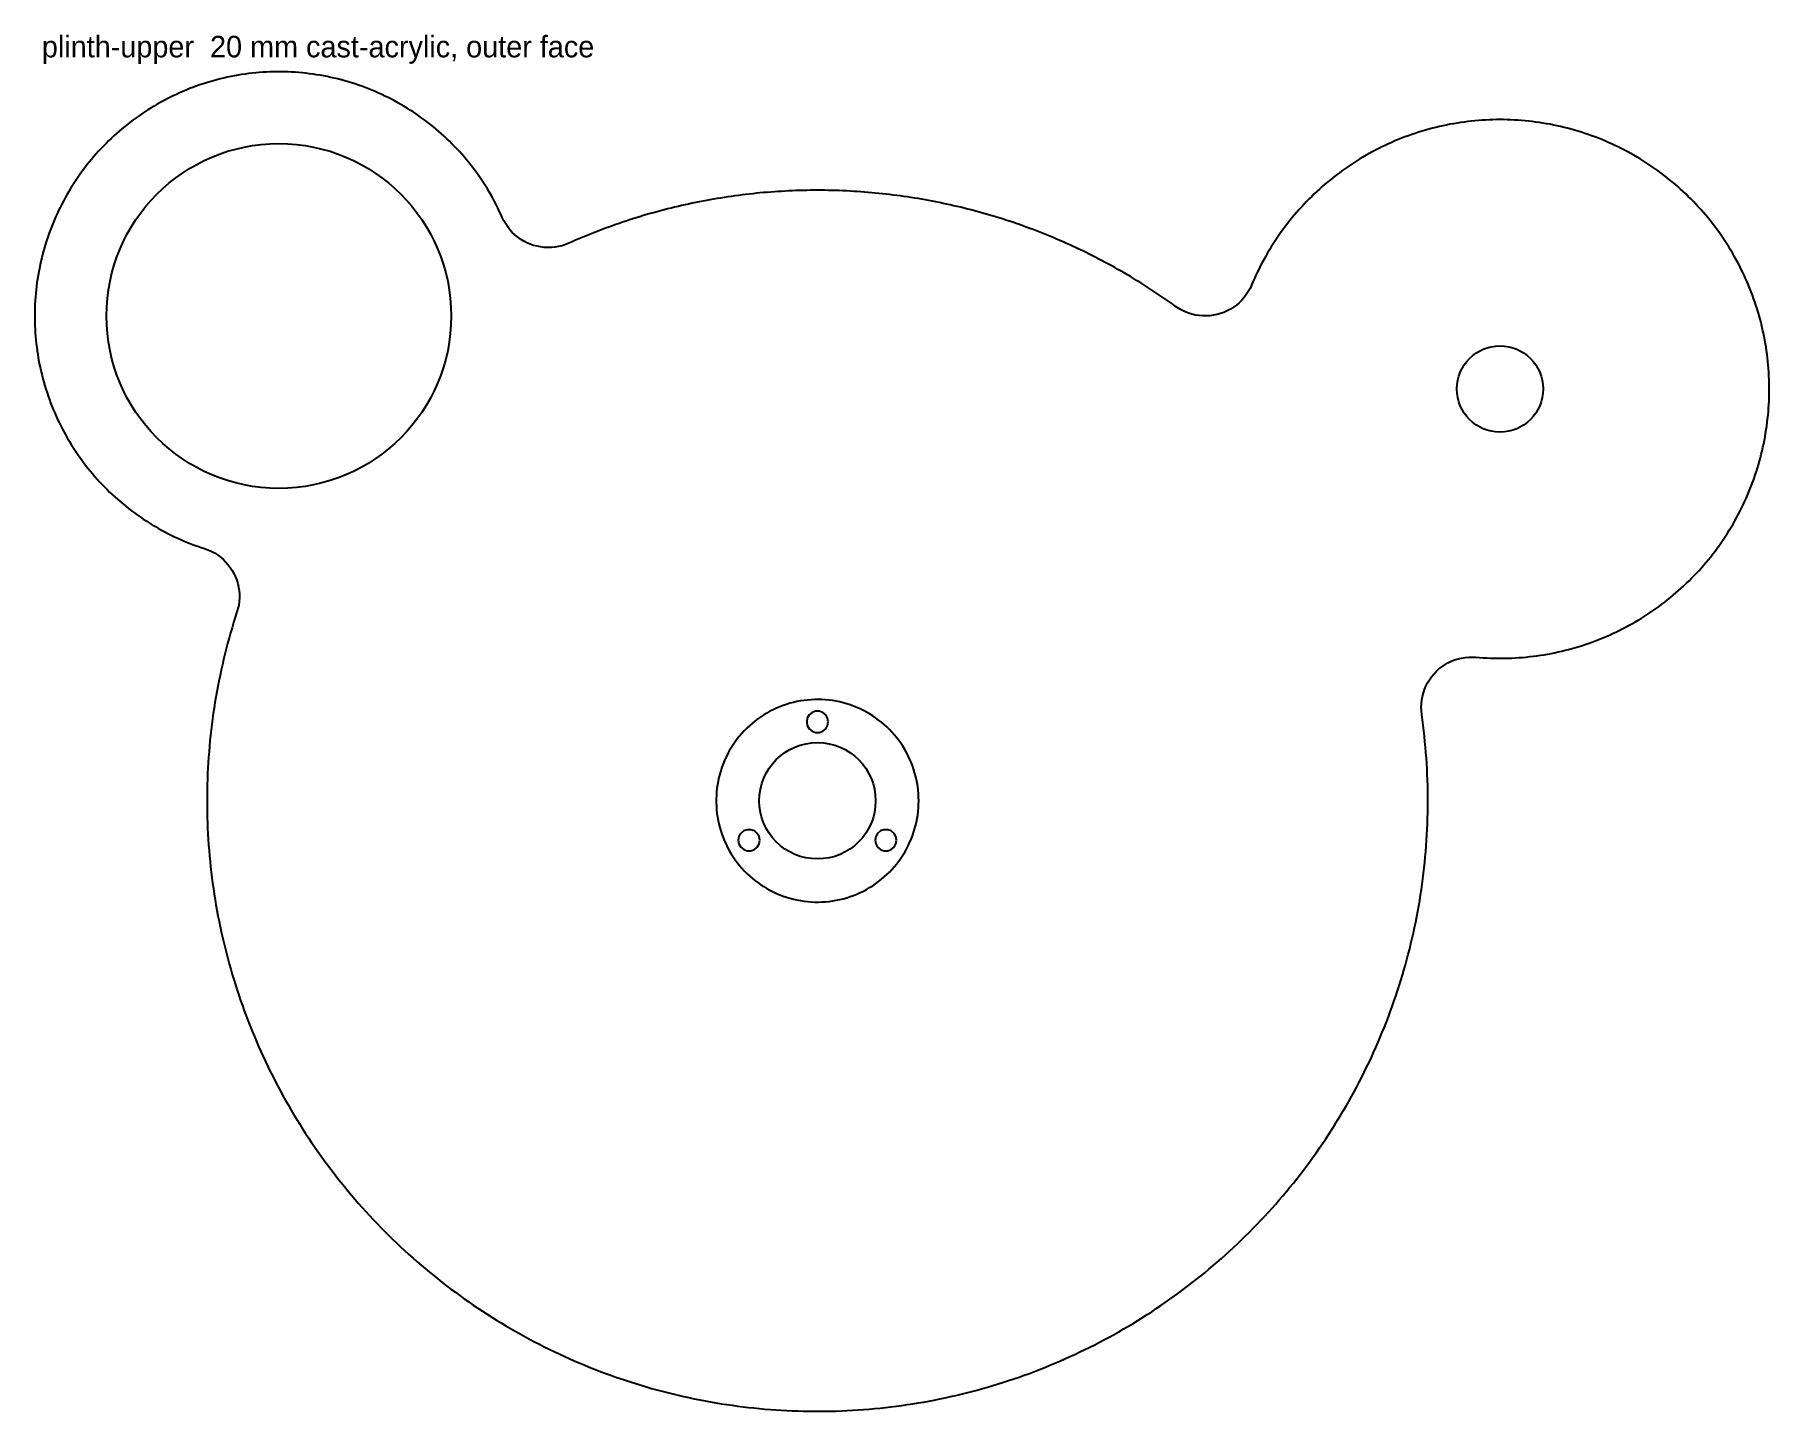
# Model space of a CAD drawing. Header units: millimetres. Extents: x 0 to 483, y 0 to 383.
import ezdxf

# ---------------------------------------------------------------- set-up
doc = ezdxf.new("R2010")
doc.units = ezdxf.units.MM
for name, color, linetype in [('CUT_INSIDE', 5, 'Continuous'), ('CUT_OUTSIDE', 1, 'Continuous'), ('NOTES', 7, 'Continuous'), ('POCKET_16MM', 3, 'Continuous'), ('POCKET_6MM', 3, 'Continuous')]:
    doc.layers.add(name, color=color, linetype=linetype)

msp = doc.modelspace()

# ---------------------------------------------------------------- linework, layer by layer
at = {"layer": 'CUT_INSIDE'}
for centre, radius in [((68, 305), 48), ((408.09, 284.67), 12), ((218, 170), 16.2)]:
    msp.add_circle(centre, radius, dxfattribs=at)
at = {"layer": 'CUT_OUTSIDE'}
msp.add_lwpolyline([(401.4, 209.97), (402.4, 209.89), (403.4, 209.82), (404.4, 209.76), (405.4, 209.72), (406.4, 209.69), (407.4, 209.67), (408.4, 209.67), (409.4, 209.68), (410.4, 209.7), (411.4, 209.74), (412.4, 209.79), (413.4, 209.86), (414.4, 209.94), (415.4, 210.03), (416.39, 210.13), (417.39, 210.25), (418.38, 210.38), (419.37, 210.52), (420.36, 210.68), (421.35, 210.85), (422.33, 211.03), (423.31, 211.23), (424.29, 211.44), (425.27, 211.66), (426.24, 211.9), (427.21, 212.15), (428.18, 212.41), (429.14, 212.68), (430.1, 212.97), (431.05, 213.27), (432.01, 213.58), (432.95, 213.91), (433.9, 214.25), (434.83, 214.6), (435.77, 214.96), (436.69, 215.34), (437.62, 215.73), (438.54, 216.13), (439.45, 216.54), (440.35, 216.96), (441.26, 217.4), (442.15, 217.85), (443.04, 218.31), (443.92, 218.78), (444.8, 219.27), (445.67, 219.76), (446.53, 220.27), (447.39, 220.79), (448.24, 221.32), (449.08, 221.86), (449.92, 222.41), (450.74, 222.98), (451.56, 223.55), (452.37, 224.14), (453.18, 224.74), (453.97, 225.34), (454.76, 225.96), (455.54, 226.59), (456.31, 227.23), (457.08, 227.88), (457.83, 228.54), (458.57, 229.2), (459.31, 229.88), (460.04, 230.57), (460.76, 231.27), (461.46, 231.98), (462.16, 232.7), (462.85, 233.42), (463.53, 234.16), (464.2, 234.9), (464.86, 235.66), (465.51, 236.42), (466.15, 237.19), (466.78, 237.97), (467.39, 238.76), (468, 239.55), (468.6, 240.36), (469.19, 241.17), (469.76, 241.99), (470.33, 242.81), (470.88, 243.65), (471.42, 244.49), (471.95, 245.34), (472.47, 246.2), (472.98, 247.06), (473.48, 247.93), (473.96, 248.81), (474.43, 249.69), (474.89, 250.58), (475.34, 251.47), (475.78, 252.37), (476.21, 253.28), (476.62, 254.19), (477.02, 255.11), (477.41, 256.03), (477.78, 256.96), (478.15, 257.89), (478.5, 258.83), (478.84, 259.77), (479.16, 260.72), (479.48, 261.67), (479.78, 262.63), (480.07, 263.58), (480.34, 264.55), (480.6, 265.51), (480.85, 266.48), (481.09, 267.46), (481.31, 268.43), (481.52, 269.41), (481.72, 270.39), (481.9, 271.38), (482.07, 272.36), (482.23, 273.35), (482.38, 274.34), (482.51, 275.34), (482.63, 276.33), (482.73, 277.33), (482.82, 278.32), (482.9, 279.32), (482.96, 280.32), (483.02, 281.32), (483.05, 282.32), (483.08, 283.32), (483.09, 284.32), (483.09, 285.33), (483.07, 286.33), (483.04, 287.33), (483, 288.33), (482.95, 289.33), (482.88, 290.33), (482.79, 291.32), (482.7, 292.32), (482.59, 293.32), (482.47, 294.31), (482.33, 295.3), (482.18, 296.29), (482.02, 297.28), (481.85, 298.27), (481.66, 299.25), (481.46, 300.23), (481.24, 301.21), (481.02, 302.19), (480.78, 303.16), (480.52, 304.13), (480.26, 305.09), (479.98, 306.05), (479.69, 307.01), (479.38, 307.96), (479.06, 308.91), (478.73, 309.86), (478.39, 310.8), (478.04, 311.74), (477.67, 312.67), (477.29, 313.59), (476.9, 314.52), (476.49, 315.43), (476.07, 316.34), (475.65, 317.25), (475.2, 318.15), (474.75, 319.04), (474.29, 319.93), (473.81, 320.81), (473.32, 321.68), (472.82, 322.55), (472.31, 323.41), (471.79, 324.26), (471.25, 325.11), (470.71, 325.95), (470.15, 326.78), (469.58, 327.61), (469, 328.42), (468.42, 329.23), (467.81, 330.03), (467.2, 330.83), (466.58, 331.61), (465.95, 332.39), (465.31, 333.16), (464.66, 333.92), (463.99, 334.67), (463.32, 335.41), (462.64, 336.14), (461.95, 336.87), (461.24, 337.58), (460.53, 338.29), (459.81, 338.98), (459.08, 339.67), (458.34, 340.34), (457.6, 341.01), (456.84, 341.66), (456.07, 342.31), (455.3, 342.95), (454.52, 343.57), (453.73, 344.19), (452.93, 344.79), (452.12, 345.38), (451.31, 345.97), (450.49, 346.54), (449.66, 347.1), (448.82, 347.65), (447.97, 348.19), (447.12, 348.71), (446.26, 349.23), (445.4, 349.73), (444.53, 350.22), (443.65, 350.7), (442.76, 351.17), (441.87, 351.63), (440.98, 352.08), (440.07, 352.51), (439.16, 352.93), (438.25, 353.34), (437.33, 353.73), (436.41, 354.12), (435.48, 354.49), (434.54, 354.85), (433.6, 355.2), (432.66, 355.53), (431.71, 355.85), (430.76, 356.16), (429.8, 356.46), (428.84, 356.74), (427.88, 357.01), (426.91, 357.27), (425.94, 357.51), (424.96, 357.75), (423.99, 357.97), (423.01, 358.17), (422.02, 358.36), (421.04, 358.54), (420.05, 358.71), (419.06, 358.86), (418.07, 359), (417.08, 359.13), (416.08, 359.24), (415.09, 359.34), (414.09, 359.43), (413.09, 359.5), (412.09, 359.56), (411.09, 359.61), (410.09, 359.64), (409.09, 359.66), (408.09, 359.67), (407.09, 359.66), (406.09, 359.64), (405.08, 359.61), (404.08, 359.56), (403.08, 359.5), (402.09, 359.43), (401.09, 359.34), (400.09, 359.24), (399.1, 359.13), (398.1, 359), (397.11, 358.86), (396.12, 358.71), (395.14, 358.54), (394.15, 358.36), (393.17, 358.17), (392.19, 357.96), (391.21, 357.75), (390.24, 357.51), (389.27, 357.27), (388.3, 357.01), (387.33, 356.74), (386.37, 356.46), (385.42, 356.16), (384.46, 355.85), (383.52, 355.53), (382.57, 355.19), (381.63, 354.85), (380.7, 354.49), (379.77, 354.12), (378.84, 353.73), (377.93, 353.34), (377.01, 352.93), (376.1, 352.51), (375.2, 352.07), (374.3, 351.63), (373.41, 351.17), (372.53, 350.7), (371.65, 350.22), (370.78, 349.73), (369.91, 349.22), (369.05, 348.71), (368.2, 348.18), (367.36, 347.64), (366.52, 347.09), (365.69, 346.53), (364.87, 345.96), (364.05, 345.38), (363.25, 344.79), (362.45, 344.18), (361.66, 343.57), (360.88, 342.94), (360.1, 342.31), (359.34, 341.66), (358.58, 341.01), (357.83, 340.34), (357.09, 339.66), (356.36, 338.98), (355.64, 338.28), (354.93, 337.58), (354.23, 336.86), (353.54, 336.14), (352.86, 335.41), (352.18, 334.66), (351.52, 333.91), (350.87, 333.15), (350.23, 332.39), (349.6, 331.61), (348.97, 330.82), (348.36, 330.03), (347.76, 329.23), (347.17, 328.42), (346.59, 327.6), (346.03, 326.78), (345.47, 325.94), (344.92, 325.11), (344.39, 324.26), (343.87, 323.4), (343.36, 322.54), (342.86, 321.68), (342.37, 320.8), (341.89, 319.92), (341.43, 319.03), (340.97, 318.14), (340.53, 317.24), (340.1, 316.34), (339.69, 315.43), (339.28, 314.51), (338.89, 313.59), (338.47, 312.67), (337.98, 311.79), (337.43, 310.94), (336.82, 310.14), (336.16, 309.38), (335.44, 308.67), (334.67, 308.02), (333.86, 307.42), (333, 306.88), (332.11, 306.41), (331.19, 306), (330.24, 305.65), (329.27, 305.38), (328.28, 305.18), (327.28, 305.05), (326.28, 304.99), (325.27, 305.01), (324.26, 305.09), (323.27, 305.25), (322.28, 305.48), (321.32, 305.78), (320.38, 306.15), (319.47, 306.59), (318.6, 307.09), (317.76, 307.65), (316.94, 308.24), (316.12, 308.82), (315.3, 309.4), (314.47, 309.97), (313.64, 310.54), (312.81, 311.1), (311.98, 311.66), (311.14, 312.21), (310.29, 312.76), (309.45, 313.31), (308.6, 313.84), (307.75, 314.38), (306.89, 314.91), (306.03, 315.43), (305.17, 315.95), (304.31, 316.46), (303.44, 316.97), (302.57, 317.47), (301.7, 317.97), (300.82, 318.46), (299.94, 318.95), (299.06, 319.43), (298.17, 319.91), (297.28, 320.38), (296.39, 320.84), (295.5, 321.3), (294.6, 321.76), (293.71, 322.21), (292.8, 322.66), (291.9, 323.1), (290.99, 323.53), (290.08, 323.96), (289.17, 324.38), (288.26, 324.8), (287.34, 325.21), (286.42, 325.62), (285.5, 326.02), (284.58, 326.42), (283.65, 326.81), (282.72, 327.2), (281.79, 327.58), (280.86, 327.95), (279.92, 328.32), (278.99, 328.68), (278.05, 329.04), (277.11, 329.39), (276.16, 329.74), (275.22, 330.08), (274.27, 330.42), (273.32, 330.75), (272.37, 331.07), (271.42, 331.39), (270.46, 331.7), (269.5, 332.01), (268.54, 332.31), (267.58, 332.61), (266.62, 332.9), (265.66, 333.18), (264.69, 333.46), (263.72, 333.73), (262.75, 334), (261.78, 334.26), (260.81, 334.52), (259.84, 334.77), (258.86, 335.01), (257.89, 335.25), (256.91, 335.49), (255.93, 335.71), (254.95, 335.93), (253.97, 336.15), (252.98, 336.36), (252, 336.56), (251.01, 336.76), (250.03, 336.95), (249.04, 337.14), (248.05, 337.32), (247.06, 337.5), (246.07, 337.67), (245.08, 337.83), (244.08, 337.99), (243.09, 338.14), (242.1, 338.28), (241.1, 338.42), (240.1, 338.56), (239.11, 338.68), (238.11, 338.81), (237.11, 338.92), (236.11, 339.03), (235.11, 339.14), (234.11, 339.23), (233.11, 339.33), (232.11, 339.41), (231.11, 339.49), (230.1, 339.57), (229.1, 339.64), (228.1, 339.7), (227.09, 339.76), (226.09, 339.81), (225.09, 339.85), (224.08, 339.89), (223.08, 339.92), (222.07, 339.95), (221.07, 339.97), (220.06, 339.99), (219.06, 340), (218.05, 340), (217.05, 340), (216.04, 339.99), (215.03, 339.97), (214.03, 339.95), (213.03, 339.93), (212.02, 339.89), (211.02, 339.86), (210.01, 339.81), (209.01, 339.76), (208, 339.7), (207, 339.64), (206, 339.57), (204.99, 339.5), (203.99, 339.42), (202.99, 339.34), (201.99, 339.24), (200.99, 339.15), (199.99, 339.04), (198.99, 338.93), (197.99, 338.82), (196.99, 338.7), (196, 338.57), (195, 338.44), (194, 338.3), (193.01, 338.15), (192.02, 338), (191.02, 337.84), (190.03, 337.68), (189.04, 337.51), (188.05, 337.34), (187.06, 337.16), (186.07, 336.97), (185.09, 336.78), (184.1, 336.58), (183.12, 336.38), (182.13, 336.17), (181.15, 335.96), (180.17, 335.74), (179.19, 335.51), (178.21, 335.28), (177.24, 335.04), (176.26, 334.8), (175.29, 334.55), (174.31, 334.29), (173.34, 334.03), (172.37, 333.76), (171.41, 333.49), (170.44, 333.21), (169.48, 332.93), (168.51, 332.64), (167.55, 332.34), (166.59, 332.04), (165.64, 331.73), (164.68, 331.42), (163.73, 331.1), (162.78, 330.78), (161.83, 330.45), (160.88, 330.11), (159.93, 329.77), (158.99, 329.43), (158.05, 329.08), (157.11, 328.72), (156.17, 328.36), (155.23, 327.99), (154.3, 327.61), (153.37, 327.23), (152.44, 326.85), (151.52, 326.46), (150.59, 326.06), (149.67, 325.66), (148.75, 325.26), (147.82, 324.88), (146.87, 324.57), (145.89, 324.33), (144.9, 324.16), (143.91, 324.07), (142.91, 324.04), (141.9, 324.09), (140.91, 324.21), (139.92, 324.39), (138.96, 324.65), (138.01, 324.98), (137.09, 325.37), (136.19, 325.83), (135.34, 326.35), (134.52, 326.94), (133.75, 327.57), (133.02, 328.27), (132.35, 329.01), (131.73, 329.8), (131.17, 330.63), (130.67, 331.5), (130.23, 332.4), (129.82, 333.31), (129.4, 334.22), (128.96, 335.12), (128.51, 336.01), (128.05, 336.9), (127.58, 337.78), (127.09, 338.65), (126.59, 339.52), (126.07, 340.38), (125.54, 341.23), (125, 342.07), (124.45, 342.91), (123.89, 343.73), (123.31, 344.55), (122.72, 345.36), (122.12, 346.16), (121.51, 346.95), (120.89, 347.74), (120.26, 348.51), (119.61, 349.28), (118.95, 350.03), (118.28, 350.77), (117.6, 351.51), (116.92, 352.23), (116.21, 352.95), (115.5, 353.65), (114.78, 354.35), (114.05, 355.03), (113.31, 355.7), (112.56, 356.36), (111.8, 357.01), (111.03, 357.65), (110.25, 358.28), (109.46, 358.9), (108.66, 359.5), (107.86, 360.09), (107.04, 360.67), (106.22, 361.24), (105.39, 361.8), (104.55, 362.34), (103.7, 362.87), (102.84, 363.39), (101.98, 363.9), (101.11, 364.39), (100.23, 364.87), (99.35, 365.34), (98.46, 365.8), (97.56, 366.24), (96.65, 366.67), (95.74, 367.08), (94.83, 367.48), (93.9, 367.87), (92.98, 368.25), (92.04, 368.61), (91.1, 368.95), (90.16, 369.29), (89.21, 369.61), (88.26, 369.91), (87.3, 370.2), (86.34, 370.48), (85.37, 370.74), (84.4, 370.99), (83.43, 371.22), (82.46, 371.44), (81.48, 371.65), (80.49, 371.84), (79.51, 372.02), (78.52, 372.18), (77.53, 372.33), (76.54, 372.46), (75.55, 372.58), (74.55, 372.68), (73.55, 372.77), (72.56, 372.85), (71.56, 372.91), (70.56, 372.95), (69.56, 372.98), (68.56, 373), (67.56, 373), (66.56, 372.98), (65.56, 372.95), (64.56, 372.91), (63.56, 372.85), (62.56, 372.78), (61.56, 372.69), (60.57, 372.59), (59.57, 372.47), (58.58, 372.34), (57.59, 372.2), (56.6, 372.04), (55.62, 371.86), (54.63, 371.67), (53.65, 371.47), (52.68, 371.25), (51.7, 371.02), (50.74, 370.77), (49.77, 370.51), (48.81, 370.23), (47.85, 369.94), (46.9, 369.64), (45.95, 369.32), (45, 368.99), (44.06, 368.65), (43.13, 368.29), (42.2, 367.91), (41.28, 367.53), (40.36, 367.13), (39.45, 366.71), (38.54, 366.29), (37.65, 365.85), (36.75, 365.39), (35.87, 364.93), (34.99, 364.45), (34.12, 363.96), (33.25, 363.45), (32.4, 362.93), (31.55, 362.4), (30.71, 361.86), (29.88, 361.31), (29.05, 360.74), (28.23, 360.16), (27.43, 359.57), (26.63, 358.97), (25.84, 358.35), (25.06, 357.73), (24.29, 357.09), (23.53, 356.44), (22.77, 355.78), (22.03, 355.11), (21.3, 354.43), (20.58, 353.73), (19.86, 353.03), (19.16, 352.32), (18.47, 351.59), (17.79, 350.86), (17.12, 350.12), (16.46, 349.36), (15.82, 348.6), (15.18, 347.83), (14.56, 347.04), (13.94, 346.25), (13.34, 345.45), (12.75, 344.64), (12.17, 343.83), (11.61, 343), (11.06, 342.17), (10.52, 341.33), (9.99, 340.48), (9.47, 339.62), (8.97, 338.75), (8.48, 337.88), (8, 337), (7.54, 336.11), (7.08, 335.22), (6.65, 334.32), (6.22, 333.42), (5.81, 332.5), (5.41, 331.59), (5.03, 330.66), (4.66, 329.73), (4.3, 328.8), (3.96, 327.86), (3.63, 326.91), (3.31, 325.96), (3.01, 325.01), (2.72, 324.05), (2.45, 323.09), (2.19, 322.12), (1.95, 321.15), (1.72, 320.18), (1.5, 319.2), (1.3, 318.22), (1.11, 317.24), (0.94, 316.25), (0.78, 315.26), (0.63, 314.27), (0.51, 313.28), (0.39, 312.29), (0.29, 311.29), (0.21, 310.29), (0.14, 309.3), (0.08, 308.3), (0.04, 307.3), (0.01, 306.3), (0, 305.3), (0, 304.3), (0.02, 303.29), (0.05, 302.29), (0.1, 301.29), (0.16, 300.3), (0.24, 299.3), (0.33, 298.3), (0.44, 297.31), (0.56, 296.31), (0.69, 295.32), (0.84, 294.33), (1.01, 293.35), (1.18, 292.36), (1.38, 291.38), (1.58, 290.4), (1.81, 289.42), (2.04, 288.45), (2.29, 287.48), (2.56, 286.52), (2.84, 285.56), (3.13, 284.6), (3.44, 283.65), (3.76, 282.7), (4.09, 281.76), (4.44, 280.82), (4.81, 279.89), (5.18, 278.96), (5.57, 278.04), (5.98, 277.12), (6.39, 276.21), (6.82, 275.31), (7.27, 274.41), (7.72, 273.52), (8.19, 272.64), (8.68, 271.76), (9.17, 270.89), (9.68, 270.03), (10.2, 269.18), (10.73, 268.33), (11.28, 267.49), (11.84, 266.66), (12.41, 265.84), (12.99, 265.02), (13.58, 264.22), (14.19, 263.42), (14.81, 262.63), (15.44, 261.86), (16.08, 261.09), (16.73, 260.33), (17.39, 259.58), (18.07, 258.84), (18.75, 258.11), (19.45, 257.39), (20.15, 256.68), (20.87, 255.98), (21.6, 255.29), (22.33, 254.62), (23.08, 253.95), (23.83, 253.29), (24.6, 252.65), (25.37, 252.02), (26.16, 251.39), (26.95, 250.78), (27.75, 250.19), (28.57, 249.6), (29.39, 249.03), (30.21, 248.46), (31.05, 247.91), (31.89, 247.38), (32.74, 246.85), (33.6, 246.34), (34.47, 245.84), (35.35, 245.35), (36.23, 244.88), (37.11, 244.42), (38.01, 243.97), (38.91, 243.53), (39.82, 243.11), (40.73, 242.71), (41.65, 242.31), (42.58, 241.93), (43.51, 241.56), (44.44, 241.21), (45.39, 240.87), (46.33, 240.54), (47.28, 240.23), (48.23, 239.89), (49.14, 239.49), (50.03, 239.02), (50.88, 238.48), (51.69, 237.89), (52.45, 237.24), (53.17, 236.54), (53.83, 235.79), (54.44, 234.99), (54.99, 234.16), (55.48, 233.28), (55.9, 232.37), (56.26, 231.44), (56.55, 230.48), (56.77, 229.5), (56.92, 228.51), (57, 227.51), (57.01, 226.51), (56.95, 225.51), (56.81, 224.51), (56.61, 223.53), (56.33, 222.57), (55.87, 221.11), (55.41, 219.65), (54.97, 218.19), (54.55, 216.72), (54.13, 215.25), (53.73, 213.77), (53.34, 212.29), (52.97, 210.81), (52.61, 209.32), (52.26, 207.83), (51.93, 206.34), (51.61, 204.85), (51.3, 203.35), (51.01, 201.85), (50.73, 200.34), (50.46, 198.84), (50.21, 197.33), (49.97, 195.82), (49.75, 194.31), (49.53, 192.79), (49.34, 191.28), (49.15, 189.76), (48.98, 188.24), (48.82, 186.72), (48.68, 185.2), (48.55, 183.67), (48.43, 182.15), (48.33, 180.62), (48.24, 179.1), (48.17, 177.57), (48.11, 176.04), (48.06, 174.51), (48.03, 172.98), (48.01, 171.45), (48, 169.93), (48.01, 168.4), (48.03, 166.87), (48.06, 165.34), (48.11, 163.81), (48.17, 162.28), (48.25, 160.76), (48.34, 159.23), (48.44, 157.7), (48.56, 156.18), (48.69, 154.65), (48.84, 153.13), (49, 151.61), (49.17, 150.09), (49.35, 148.57), (49.55, 147.06), (49.77, 145.54), (49.99, 144.03), (50.23, 142.52), (50.49, 141.01), (50.76, 139.51), (51.04, 138.01), (51.33, 136.51), (51.64, 135.01), (51.96, 133.51), (52.3, 132.02), (52.64, 130.53), (53.01, 129.05), (53.38, 127.56), (53.77, 126.08), (54.17, 124.61), (54.59, 123.14), (55.01, 121.67), (55.46, 120.21), (55.91, 118.75), (56.38, 117.29), (56.86, 115.84), (57.35, 114.39), (57.86, 112.95), (58.38, 111.51), (58.91, 110.08), (59.46, 108.65), (60.01, 107.22), (60.58, 105.81), (61.17, 104.39), (61.77, 102.98), (62.37, 101.58), (63, 100.19), (63.63, 98.79), (64.28, 97.41), (64.94, 96.03), (65.61, 94.65), (66.29, 93.29), (66.99, 91.93), (67.7, 90.57), (68.42, 89.22), (69.15, 87.88), (69.89, 86.54), (70.65, 85.22), (71.42, 83.89), (72.2, 82.58), (72.99, 81.27), (73.8, 79.97), (74.61, 78.68), (75.44, 77.39), (76.28, 76.11), (77.13, 74.84), (77.99, 73.58), (78.86, 72.32), (79.75, 71.07), (80.64, 69.84), (81.55, 68.6), (82.47, 67.38), (83.39, 66.17), (84.33, 64.96), (85.28, 63.76), (86.24, 62.57), (87.22, 61.39), (88.2, 60.22), (89.19, 59.06), (90.19, 57.9), (91.21, 56.76), (92.23, 55.62), (93.26, 54.49), (94.31, 53.38), (95.36, 52.27), (96.43, 51.17), (97.5, 50.08), (98.58, 49), (99.68, 47.93), (100.78, 46.87), (101.89, 45.83), (103.01, 44.79), (104.14, 43.76), (105.28, 42.74), (106.43, 41.73), (107.59, 40.73), (108.76, 39.74), (109.94, 38.77), (111.12, 37.8), (112.31, 36.84), (113.52, 35.9), (114.73, 34.96), (115.94, 34.04), (117.17, 33.13), (118.41, 32.23), (119.65, 31.34), (120.9, 30.46), (122.16, 29.59), (123.43, 28.73), (124.7, 27.89), (125.98, 27.05), (127.27, 26.23), (128.57, 25.42), (129.87, 24.62), (131.18, 23.84), (132.5, 23.06), (133.83, 22.3), (135.16, 21.55), (136.5, 20.81), (137.84, 20.08), (139.2, 19.37), (140.55, 18.66), (141.92, 17.97), (143.29, 17.3), (144.66, 16.63), (146.05, 15.98), (147.44, 15.34), (148.83, 14.71), (150.23, 14.09), (151.63, 13.49), (153.04, 12.9), (154.46, 12.32), (155.88, 11.75), (157.31, 11.2), (158.74, 10.66), (160.17, 10.14), (161.61, 9.62), (163.06, 9.12), (164.51, 8.63), (165.96, 8.16), (167.42, 7.7), (168.88, 7.25), (170.35, 6.81), (171.82, 6.39), (173.29, 5.98), (174.77, 5.59), (176.25, 5.21), (177.73, 4.84), (179.22, 4.48), (180.71, 4.14), (182.2, 3.81), (183.7, 3.5), (185.2, 3.19), (186.7, 2.91), (188.2, 2.63), (189.71, 2.37), (191.22, 2.12), (192.73, 1.89), (194.24, 1.67), (195.76, 1.46), (197.28, 1.27), (198.79, 1.09), (200.31, 0.92), (201.84, 0.77), (203.36, 0.63), (204.88, 0.51), (206.41, 0.39), (207.93, 0.3), (209.46, 0.21), (210.99, 0.14), (212.52, 0.09), (214.04, 0.04), (215.57, 0.02), (217.1, 0), (218.63, 0), (220.16, 0.01), (221.69, 0.04), (223.22, 0.08), (224.75, 0.13), (226.27, 0.2), (227.8, 0.28), (229.33, 0.38), (230.85, 0.49), (232.38, 0.61), (233.9, 0.74), (235.42, 0.89), (236.94, 1.06), (238.46, 1.23), (239.98, 1.43), (241.49, 1.63), (243.01, 1.85), (244.52, 2.08), (246.03, 2.33), (247.53, 2.58), (249.04, 2.86), (250.54, 3.14), (252.04, 3.44), (253.54, 3.75), (255.03, 4.08), (256.52, 4.42), (258.01, 4.77), (259.49, 5.14), (260.97, 5.52), (262.45, 5.91), (263.93, 6.32), (265.4, 6.74), (266.86, 7.17), (268.33, 7.62), (269.78, 8.08), (271.24, 8.55), (272.69, 9.04), (274.13, 9.53), (275.58, 10.05), (277.01, 10.57), (278.44, 11.11), (279.87, 11.66), (281.29, 12.22), (282.71, 12.8), (284.12, 13.38), (285.53, 13.99), (286.93, 14.6), (288.32, 15.23), (289.71, 15.86), (291.09, 16.52), (292.47, 17.18), (293.84, 17.86), (295.21, 18.54), (296.57, 19.24), (297.92, 19.96), (299.27, 20.68), (300.61, 21.42), (301.94, 22.17), (303.27, 22.93), (304.59, 23.7), (305.9, 24.49), (307.2, 25.28), (308.5, 26.09), (309.79, 26.91), (311.08, 27.74), (312.35, 28.59), (313.62, 29.44), (314.88, 30.31), (316.13, 31.18), (317.38, 32.07), (318.61, 32.97), (319.84, 33.88), (321.06, 34.8), (322.27, 35.73), (323.48, 36.68), (324.67, 37.63), (325.86, 38.6), (327.04, 39.57), (328.2, 40.56), (329.36, 41.55), (330.52, 42.56), (331.66, 43.58), (332.79, 44.61), (333.91, 45.64), (335.03, 46.69), (336.13, 47.75), (337.23, 48.82), (338.31, 49.89), (339.39, 50.98), (340.45, 52.08), (341.51, 53.18), (342.55, 54.3), (343.59, 55.42), (344.61, 56.56), (345.63, 57.7), (346.63, 58.85), (347.63, 60.02), (348.61, 61.19), (349.59, 62.37), (350.55, 63.55), (351.5, 64.75), (352.44, 65.96), (353.37, 67.17), (354.29, 68.39), (355.2, 69.62), (356.1, 70.86), (356.98, 72.1), (357.86, 73.36), (358.72, 74.62), (359.57, 75.89), (360.42, 77.17), (361.24, 78.45), (362.06, 79.74), (362.87, 81.04), (363.66, 82.35), (364.45, 83.66), (365.22, 84.99), (365.97, 86.31), (366.72, 87.65), (367.46, 88.99), (368.18, 90.34), (368.89, 91.69), (369.59, 93.05), (370.27, 94.42), (370.95, 95.79), (371.61, 97.17), (372.26, 98.55), (372.89, 99.94), (373.52, 101.34), (374.13, 102.74), (374.73, 104.15), (375.31, 105.56), (375.89, 106.98), (376.45, 108.4), (376.99, 109.83), (377.53, 111.26), (378.05, 112.7), (378.56, 114.14), (379.06, 115.59), (379.54, 117.04), (380.01, 118.49), (380.47, 119.95), (380.91, 121.41), (381.34, 122.88), (381.76, 124.35), (382.16, 125.83), (382.55, 127.31), (382.93, 128.79), (383.29, 130.27), (383.64, 131.76), (383.98, 133.25), (384.3, 134.75), (384.61, 136.24), (384.91, 137.74), (385.19, 139.25), (385.46, 140.75), (385.72, 142.26), (385.96, 143.77), (386.19, 145.28), (386.41, 146.8), (386.61, 148.31), (386.8, 149.83), (386.97, 151.35), (387.13, 152.87), (387.28, 154.39), (387.41, 155.91), (387.53, 157.44), (387.64, 158.96), (387.73, 160.49), (387.81, 162.02), (387.88, 163.54), (387.93, 165.07), (387.97, 166.6), (387.99, 168.13), (388, 169.66), (388, 171.19), (387.98, 172.72), (387.95, 174.25), (387.9, 175.77), (387.84, 177.3), (387.77, 178.83), (387.68, 180.36), (387.58, 181.88), (387.47, 183.41), (387.34, 184.93), (387.2, 186.45), (387.05, 187.97), (386.88, 189.49), (386.7, 191.01), (386.5, 192.53), (386.29, 194.04), (386.18, 195.05), (386.15, 196.06), (386.19, 197.06), (386.3, 198.07), (386.48, 199.06), (386.74, 200.04), (387.06, 200.99), (387.45, 201.92), (387.91, 202.82), (388.43, 203.68), (389.01, 204.51), (389.65, 205.29), (390.35, 206.02), (391.09, 206.7), (391.88, 207.32), (392.72, 207.89), (393.59, 208.39), (394.5, 208.83), (395.44, 209.21), (396.4, 209.51), (397.38, 209.75), (398.38, 209.91), (399.38, 210), (400.39, 210.02), (401.4, 209.97)], close=True, dxfattribs=at)
at = {"layer": 'POCKET_16MM'}
for points in [[(221, 192), (220.82, 193.02), (220.3, 193.93), (219.5, 194.6), (218.52, 194.95), (217.48, 194.95), (216.5, 194.6), (215.7, 193.93), (215.18, 193.02), (215, 192), (215.18, 190.97), (215.7, 190.07), (216.5, 189.4), (217.48, 189.04), (218.52, 189.04), (219.5, 189.4), (220.3, 190.07), (220.82, 190.97), (221, 192)], [(201.95, 159), (201.77, 160.02), (201.24, 160.93), (200.45, 161.6), (199.47, 161.95), (198.43, 161.95), (197.45, 161.6), (196.65, 160.93), (196.13, 160.02), (195.95, 159), (196.13, 157.97), (196.65, 157.07), (197.45, 156.4), (198.43, 156.04), (199.47, 156.04), (200.45, 156.4), (201.24, 157.07), (201.77, 157.97), (201.95, 159)], [(240.05, 159), (239.87, 160.02), (239.35, 160.93), (238.55, 161.6), (237.57, 161.95), (236.53, 161.95), (235.55, 161.6), (234.75, 160.93), (234.23, 160.02), (234.05, 159), (234.23, 157.97), (234.75, 157.07), (235.55, 156.4), (236.53, 156.04), (237.57, 156.04), (238.55, 156.4), (239.35, 157.07), (239.87, 157.97), (240.05, 159)]]:
    msp.add_lwpolyline(points, close=True, dxfattribs=at)
at = {"layer": 'POCKET_6MM'}
msp.add_lwpolyline([(246.2, 170), (246.18, 171), (246.13, 172), (246.04, 173), (245.92, 173.99), (245.76, 174.98), (245.56, 175.96), (245.33, 176.93), (245.07, 177.9), (244.77, 178.86), (244.44, 179.8), (244.08, 180.73), (243.68, 181.65), (243.25, 182.56), (242.79, 183.44), (242.3, 184.32), (241.77, 185.17), (241.22, 186), (240.64, 186.82), (240.02, 187.61), (239.39, 188.38), (238.72, 189.13), (238.03, 189.85), (237.31, 190.55), (236.57, 191.22), (235.8, 191.87), (235.02, 192.49), (234.21, 193.07), (233.38, 193.64), (232.53, 194.17), (231.66, 194.67), (230.78, 195.14), (229.88, 195.57), (228.96, 195.98), (228.04, 196.35), (227.09, 196.69), (226.14, 197), (225.18, 197.27), (224.2, 197.51), (223.22, 197.71), (222.24, 197.88), (221.25, 198.01), (220.25, 198.11), (219.25, 198.17), (218.25, 198.2), (217.25, 198.19), (216.25, 198.14), (215.25, 198.06), (214.26, 197.95), (213.27, 197.8), (212.28, 197.61), (211.31, 197.39), (210.34, 197.14), (209.38, 196.85), (208.43, 196.53), (207.5, 196.17), (206.58, 195.78), (205.67, 195.36), (204.77, 194.91), (203.9, 194.42), (203.04, 193.9), (202.2, 193.36), (201.38, 192.78), (200.59, 192.18), (199.81, 191.55), (199.06, 190.89), (198.33, 190.2), (197.62, 189.49), (196.94, 188.76), (196.29, 188), (195.66, 187.22), (195.07, 186.41), (194.5, 185.59), (193.96, 184.74), (193.45, 183.88), (192.98, 183), (192.53, 182.11), (192.12, 181.19), (191.74, 180.27), (191.39, 179.33), (191.07, 178.38), (190.79, 177.42), (190.55, 176.45), (190.34, 175.47), (190.16, 174.48), (190.02, 173.49), (189.91, 172.5), (189.84, 171.5), (189.8, 170.5), (189.8, 169.5), (189.84, 168.5), (189.91, 167.5), (190.02, 166.5), (190.16, 165.51), (190.34, 164.53), (190.55, 163.55), (190.79, 162.58), (191.07, 161.62), (191.39, 160.67), (191.74, 159.73), (192.12, 158.8), (192.53, 157.89), (192.98, 157), (193.45, 156.12), (193.96, 155.25), (194.5, 154.41), (195.07, 153.59), (195.66, 152.78), (196.29, 152), (196.94, 151.24), (197.62, 150.51), (198.33, 149.79), (199.06, 149.11), (199.81, 148.45), (200.59, 147.82), (201.38, 147.21), (202.2, 146.64), (203.04, 146.09), (203.9, 145.58), (204.77, 145.09), (205.67, 144.64), (206.58, 144.22), (207.5, 143.83), (208.43, 143.47), (209.38, 143.15), (210.34, 142.86), (211.31, 142.6), (212.28, 142.38), (213.27, 142.2), (214.26, 142.05), (215.25, 141.93), (216.25, 141.85), (217.25, 141.81), (218.25, 141.8), (219.25, 141.83), (220.25, 141.89), (221.25, 141.99), (222.24, 142.12), (223.22, 142.29), (224.2, 142.49), (225.18, 142.73), (226.14, 143), (227.09, 143.31), (228.04, 143.65), (228.96, 144.02), (229.88, 144.42), (230.78, 144.86), (231.66, 145.33), (232.53, 145.83), (233.38, 146.36), (234.21, 146.92), (235.02, 147.51), (235.8, 148.13), (236.57, 148.78), (237.31, 149.45), (238.03, 150.15), (238.72, 150.87), (239.39, 151.62), (240.02, 152.39), (240.64, 153.18), (241.22, 154), (241.77, 154.83), (242.3, 155.68), (242.79, 156.55), (243.25, 157.44), (243.68, 158.35), (244.08, 159.26), (244.44, 160.2), (244.77, 161.14), (245.07, 162.1), (245.33, 163.06), (245.56, 164.04), (245.76, 165.02), (245.92, 166.01), (246.04, 167), (246.13, 168), (246.18, 169), (246.2, 170)], close=True, dxfattribs=at)

# ---------------------------------------------------------------- texts
at = {"layer": 'NOTES'}
msp.add_text('plinth-upper  20 mm cast-acrylic, outer face', height=6, dxfattribs=at).set_placement((2, 377))

doc.saveas('drawing.dxf')
